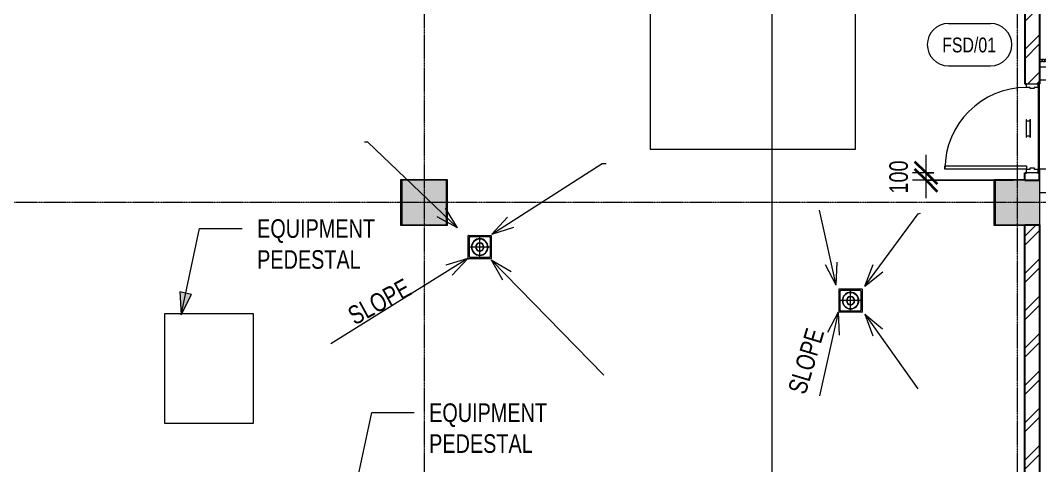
# Model space of a CAD drawing. Header units: millimetres. Extents: x -29259 to 87313, y -139821 to 46728.
# Drawn here: x 555 to 14301, y 1455 to 7453 of the extents above; entities that cross this region are included whole.
import ezdxf

# ---------------------------------------------------------------- set-up
doc = ezdxf.new("R2010")
doc.units = ezdxf.units.MM
for name, pattern in [('Grid Line', [22.225, 12.7, -3.175, 3.175, -3.175]), ('Overhead', [3.96875, 2.38125, -1.5875]), ('Overhead_2_', [3.96875, 2.38125, -1.5875])]:
    doc.linetypes.add(name, pattern=pattern)
for name, color, linetype, lineweight in [('A-ANNO-DIMS', 211, 'Continuous', 9), ('A-ANNO-DIMS-100', 211, 'Continuous', 9), ('A-DOOR', 31, 'Continuous', 9), ('A-DOOR-FRAM', 31, 'Continuous', 18), ('A-DOOR-IDEN', 31, 'Continuous', 9), ('A-FLOR', 192, 'Continuous', 9), ('A-FLOR-HRAL', 11, 'Continuous', 9), ('A-FLOR-HRAL-MBND', 5, 'Overhead_2_', 9), ('A-WALL', 113, 'Continuous', 18), ('A-WALL-PATT', 111, 'Continuous', 18), ('G-ANNO-SYMB', 111, 'Continuous', 9), ('G-ANNO-TEXT', 231, 'Continuous', 9), ('GF-PHE_dwg', 8, 'Continuous', 9), ('P-PROC-FLDR', 32, 'Continuous', 9), ('S-COLS', 52, 'Continuous', 18), ('S-GRID', 8, 'Continuous', 9), ('S-STRS', 31, 'Continuous', 9)]:
    doc.layers.add(name, color=color, linetype=linetype, lineweight=lineweight)
doc.styles.add('Century Gothic_1', font='GOTHIC.TTF', dxfattribs={"width": 0.8, "height": 250})
doc.styles.add('Century Gothic_3', font='GOTHIC.TTF', dxfattribs={"width": 0.8, "height": 200})
doc.dimstyles.new('Diagonal_-_2_5mm_Century_Gothic', dxfattribs={"dimscale": 304.8, "dimtxt": 261.042067, "dimasz": 0.984252, "dimexe": 0.787402, "dimexo": 0.492126, "dimgap": 0.574147, "dimtad": 1, "dimdec": 0, "dimzin": 0, "dimdsep": 46, "dimtxsty": 'Century Gothic_1', "dimblk1": 'OBLIQUE', "dimblk2": 'OBLIQUE', "dimsah": 1, "dimcen": 0.09, "dimdle": 0.787402, "dimazin": 0, "dimtfac": 1, "dimtdec": 4, "dimtix": 1, "dimtmove": 0, "dimatfit": 3, "dimfxl": 1, "dimtvp": 1, "dimtfill": 1, "dimtolj": 1, "dimtzin": 0, "dimarcsym": 2})
pattern_1 = [(45, (0, 0), (-251.447, 251.447), []), (45, (0, 381), (-251.447, 251.447), [])]

# ---------------------------------------------------------------- blocks, each defined once
blk = doc.blocks.new('Roaster Building_ST_RVT2022_detached_rvt-1-GROUND FLOOR PLAN')
at = {"layer": 'S-COLS', "lineweight": 5}
for points in [[(5700, 4700), (6300, 4700), (6300, 5300), (5700, 5300)], [(13700, 4700), (14300, 4700), (14300, 5300), (13700, 5300)]]:
    blk.add_hatch(color=8, dxfattribs=at).paths.add_polyline_path(points)
at = {"layer": 'A-FLOR', "color": 250}
for p, q in [((11818, 5720), (11818, 9169)), ((9047, 8809), (9047, 5720)), ((14288, 5400), (14288, 6600)), ((9047, 5720), (11818, 5720)), ((5688, 4688), (5688, 5312)), ((5688, 5312), (6312, 5312)), ((6312, 5312), (6312, 4688)), ((13688, 4688), (13688, 5312)), ((13688, 5312), (14100, 5312)), ((6312, 4688), (5688, 4688)), ((14100, 4688), (13688, 4688)), ((3699, 3501), (2499, 3501)), ((2499, 3501), (2499, 2026)), ((3699, 2026), (3699, 3501)), ((2499, 2026), (3699, 2026))]:
    blk.add_line(p, q, dxfattribs=at)
at = {"layer": 'S-COLS', "color": 250, "lineweight": 9}
for p, q in [((6300, 5300), (5700, 5300)), ((5700, 5300), (5700, 4700)), ((6300, 4700), (6300, 5300)), ((14300, 5300), (13700, 5300)), ((13700, 5300), (13700, 4700)), ((14300, 5300), (14300, 4700)), ((5700, 4700), (6300, 4700)), ((13700, 4700), (14300, 4700))]:
    blk.add_line(p, q, dxfattribs=at)
at = {"layer": 'S-STRS', "color": 250}
for p, q in [((14600, 6649), (14300, 6649)), ((14300, 5449), (14300, 6600)), ((14600, 5449), (14300, 5449))]:
    blk.add_line(p, q, dxfattribs=at)
blk = doc.blocks.new('Railing - Railing-1518367-GROUND FLOOR PLAN')
at = {"layer": 'A-FLOR-HRAL-MBND', "color": 250, "linetype": 'Overhead'}
for p, q in [((14300, 6922), (14300, 6927)), ((17380, 6927), (14300, 6927)), ((17375, 6922), (14300, 6922)), ((14300, 6897), (14300, 6902)), ((17355, 6902), (14300, 6902)), ((14300, 6897), (14300, 6902)), ((17355, 6902), (14300, 6902)), ((17350, 6897), (14300, 6897)), ((17350, 6897), (14300, 6897)), ((17350, 5499), (17350, 6897)), ((17350, 5499), (17350, 6897)), ((17355, 5499), (17355, 6902)), ((17355, 5499), (17355, 6902)), ((17375, 5499), (17375, 6922)), ((17380, 5499), (17380, 6927)), ((17355, 5499), (17350, 5499)), ((17355, 5499), (17350, 5499)), ((17380, 5499), (17375, 5499))]:
    blk.add_line(p, q, dxfattribs=at)
blk = doc.blocks.new('Roaster Building_ST_RVT2022 _SST__rvt-1-GROUND FLOOR PLAN')
at = {"layer": 'S-COLS', "lineweight": 5}
blk.add_hatch(color=8, dxfattribs=at).paths.add_polyline_path([(13700, 4700), (14300, 4700), (14300, 5300), (13700, 5300)])
at = {"layer": 'A-FLOR', "color": 250}
for p, q in [((17337, 6823), (14300, 6823)), ((14300, 5449), (14300, 5400)), ((14300, 5135), (16097, 5135))]:
    blk.add_line(p, q, dxfattribs=at)
at = {"layer": 'S-COLS', "color": 250, "lineweight": 9}
for p, q in [((14300, 5300), (13700, 5300)), ((13700, 5300), (13700, 4700)), ((14300, 5300), (14300, 4700)), ((13700, 4700), (14300, 4700))]:
    blk.add_line(p, q, dxfattribs=at)
at = {"layer": 'A-FLOR-HRAL', "color": 250, "lineweight": 9}
blk.add_blockref('Railing - Railing-1518367-GROUND FLOOR PLAN', (0, 0), dxfattribs=at)
blk = doc.blocks.new('LTTS_AT_AR_Door-Passage-Single-Flush - 1200 x 2100mm_FSD 01-919959-GROUND FLOOR PLAN')
at = {"layer": 'A-DOOR'}
for p, q in [((-120, -36.35), (-120, -30.35)), ((120, -30.35), (-120, -30.35)), ((-120, -36.35), (120, -36.35)), ((-120, -87.35), (-120, -81.35)), ((120, -81.35), (-120, -81.35)), ((-120, -87.35), (120, -87.35)), ((-100, -81.35), (-100, -36.35)), ((100, -81.35), (100, -36.35)), ((120, -36.35), (120, -30.35)), ((120, -87.35), (120, -81.35))]:
    blk.add_line(p, q, dxfattribs=at)
at = {"layer": 'A-DOOR', "lineweight": 18}
for p, q in [((505, -81.35), (550, -81.35)), ((505, -1181.35), (505, -81.35)), ((550, -81.35), (550, -1181.35)), ((550, -1181.35), (505, -1181.35))]:
    blk.add_line(p, q, dxfattribs=at)
at = {"layer": 'A-DOOR'}
blk.add_arc((550, -81.35), 1100, 180, 270, dxfattribs=at)
at = {"layer": 'A-DOOR-FRAM'}
for p, q in [((-600, 68.65), (-550, 68.65)), ((-600, -81.35), (-600, 68.65)), ((-550, 68.65), (-550, 19.4375)), ((-550, 19.4375), (-534.125, 19.4375)), ((-534.125, 19.4375), (-534.125, -31.5875)), ((534.125, 19.4375), (550, 19.4375)), ((534.125, -31.5875), (534.125, 19.4375)), ((550, 68.65), (600, 68.65)), ((550, 19.4375), (550, 68.65)), ((600, 68.65), (600, -81.35)), ((-550, -81.35), (-600, -81.35)), ((-550, -31.5875), (-550, -81.35)), ((-534.125, -31.5875), (-550, -31.5875)), ((550, -31.5875), (534.125, -31.5875)), ((550, -81.35), (550, -31.5875)), ((600, -81.35), (550, -81.35))]:
    blk.add_line(p, q, dxfattribs=at)
blk = doc.blocks.new('GF-PHE_dwg_A$C3713be6a-761153-GROUND FLOOR PLAN')
at = {"layer": 'P-PROC-FLDR'}
for p, q in [((854, 14375), (854, 14685)), ((856, 14687), (1163, 14687)), ((870, 14401), (870, 14659)), ((882, 14671), (1137, 14671)), ((1149, 14659), (1149, 14401)), ((1165, 14685), (1165, 14375)), ((1163, 14373), (856, 14373)), ((1137, 14389), (882, 14389))]:
    blk.add_line(p, q, dxfattribs=at)
at = {"layer": 'P-PROC-FLDR', "color": 55}
for p, q in [((1009, 14386), (1009, 14674)), ((1151, 14530), (867, 14530))]:
    blk.add_line(p, q, dxfattribs=at)
at = {"layer": 'P-PROC-FLDR'}
for centre, radius, start, end in [((856, 14685), 2.09, 90.4095, 180.2703), ((882, 14659), 12, 90.275, 180.2968), ((1010, 14531), 112, 90.2885, 180.2813), ((1010, 14530), 107, 90.2844, 180.2874), ((1010, 14530), 56.3, 90.2891, 180.2787), ((1010, 14530), 52.4, 90.29, 180.2775), ((1010, 14530), 52.4, 90.2913, 180.2848), ((1009, 14531), 112, 359.7157, 89.7125), ((1009, 14530), 107, 359.7157, 89.7146), ((1009, 14530), 56.3, 359.7187, 89.7135), ((1009, 14530), 52.4, 359.7188, 89.7094), ((1009, 14530), 52.4, 359.7161, 89.7121), ((1137, 14659), 12, 359.6899, 89.7007), ((1010, 14529), 112, 179.7171, 269.7111), ((1010, 14529), 107, 179.7113, 269.7169), ((1010, 14530), 56.3, 179.7156, 269.7126), ((1010, 14530), 52.4, 179.7219, 269.7063), ((1010, 14530), 52.4, 179.7146, 269.705), ((1009, 14530), 52.4, 270.2943, 0.2818), ((1009, 14529), 112, 270.288, 0.2858), ((1009, 14529), 107, 270.2841, 0.2856), ((1009, 14530), 56.3, 270.2848, 0.287), ((1009, 14530), 52.4, 270.2916, 0.2845), ((856, 14375), 2.08, 179.6907, 269.8457), ((882, 14401), 12, 179.7032, 269.725), ((1137, 14401), 12, 270.2952, 0.2954), ((1163, 14375), 2.08, 270.2939, 0.3861)]:
    blk.add_arc(centre, radius, start, end, dxfattribs=at)
for points in [[(854, 14685), (854, 14686), (855, 14687), (856, 14687)], [(1163, 14687), (1164, 14687), (1165, 14686), (1165, 14685)]]:
    blk.add_open_spline(points, degree=3, dxfattribs=at)
blk = doc.blocks.new('GF-PHE_dwg-761112-GROUND FLOOR PLAN')
at = {"color": 55, "lineweight": 9, "flags": 128}
blk.add_lwpolyline([(-7761, 17000), (-12091, 17000), (-12091, 12118)], dxfattribs=at)
for p in [(0, 0), (-6500, -2865), (-6350, -10130), (-1349, -10852)]:
    blk.add_blockref('GF-PHE_dwg_A$C3713be6a-761153-GROUND FLOOR PLAN', p)
blk = doc.blocks.new('M_Door Tag - M_Door Tag-1233-GROUND FLOOR PLAN')
at = {"layer": 'A-DOOR-IDEN'}
for p, q in [((-3.15, 2.71), (2.55, 2.71)), ((-3.15, -3), (2.55, -3))]:
    blk.add_line(p, q, dxfattribs=at)
for centre, start, end in [((-3.15, -0.15), 90, 270), ((2.55, -0.15), 270, 90)]:
    blk.add_arc(centre, 2.85, start, end, dxfattribs=at)
blk = doc.blocks.new('DIMBLOCK21-GROUND FLOOR PLAN')
at = {"layer": 'A-ANNO-DIMS-100', "transparency": 16777216}
for p, q in [((12769, 5060), (12769, 5640)), ((12875, 5400), (12529, 5400)), ((12769, 5400), (12875, 5400)), ((13950, 5300), (12529, 5300)), ((12769, 5300), (13950, 5300))]:
    blk.add_line(p, q, dxfattribs=at)
at = {"layer": 'A-ANNO-DIMS-100', "lineweight": 35, "transparency": 16777216}
for p, q in [((12769, 5400), (12619, 5550)), ((12769, 5300), (12619, 5450)), ((12769, 5400), (12919, 5250)), ((12769, 5300), (12919, 5150))]:
    blk.add_line(p, q, dxfattribs=at)
at = {"layer": 'A-ANNO-DIMS-100', "color": 0, "transparency": 16777216, "insert": (12274, 5120), "char_height": 250, "width": 551.92, "attachment_point": 1, "rotation": 90, "line_spacing_factor": 0.984502, "style": 'Century Gothic_1', "bg_fill": 3, "box_fill_scale": 1.25, "bg_fill_color": 256, "bg_fill_true_color": 13158600, "bg_fill_transparency": 0}
blk.add_mtext('100', dxfattribs=at)
blk = doc.blocks.new('_Oblique')
at = {"color": 0, "linetype": 'ByBlock', "lineweight": -2}
blk.add_line((-0.5, -0.5), (0.5, 0.5), dxfattribs=at)

msp = doc.modelspace()

# ---------------------------------------------------------------- hatches: boundary and pattern name
at = {"layer": 'A-WALL-PATT', "lineweight": 9}
h = msp.add_hatch(dxfattribs=at)
h.set_pattern_fill('FP_1', color=256, style=0, pattern_type=2)
h.set_pattern_definition(pattern_1)
h.paths.add_polyline_path([(14300, 5300), (14300, 5400), (14100, 5400), (14100, 5300), (14275, 5300)])
h.paths.add_polyline_path([(14100, 6600), (14300, 6600), (14300, 10699.9), (14100, 10699.9), (14100, 7507.6)])
h = msp.add_hatch(dxfattribs=at)
h.set_pattern_fill('FP_1', color=256, style=0, pattern_type=2)
h.set_pattern_definition(pattern_1)
h.paths.add_polyline_path([(14100, 400), (14300, 400), (14300, 4700), (14100, 4700), (14100, 518.9)])
at = {"layer": 'G-ANNO-TEXT'}
msp.add_hatch(color=250, dxfattribs=at).paths.add_polyline_path([(2722.7, 3485.4), (2864.3, 3761.8), (2707.2, 3795.6)])

# ---------------------------------------------------------------- linework, layer by layer
at = {"layer": 'A-WALL', "lineweight": 25}
for p, q in [((14100, 10699.9), (14100, 6600)), ((14300, 10699.9), (14300, 6600)), ((14100, 6600), (14125, 6600)), ((14275, 6600), (14300, 6600)), ((14100, 5300), (14100, 5400)), ((14100, 5400), (14125, 5400)), ((14275, 5400), (14300, 5400)), ((14300, 5300), (14300, 5400)), ((14100, 5300), (14300, 5300)), ((14100, 400), (14100, 4700)), ((14100, 4700), (14300, 4700)), ((14300, 4700), (14300, 400))]:
    msp.add_line(p, q, dxfattribs=at)
at = {"layer": 'G-ANNO-SYMB'}
msp.add_line((10688.4, 23930.8), (10688.4, -4977.7), dxfattribs=at)
at = {"layer": 'G-ANNO-TEXT', "color": 250}
for p, q in [((5243.2, 5810.7), (5197.4, 5810.7)), ((6449.4, 4659.3), (5243.2, 5810.7)), ((6914.1, 4572.1), (8402.5, 5523.4)), ((8402.5, 5523.4), (8455.4, 5523.4)), ((6449.4, 4659.3), (6287.9, 4924.6)), ((11331.9, 4894.7), (11331.4, 4894.7)), ((11558.8, 3887.2), (11331.9, 4894.7)), ((11944, 3874), (12664.6, 4846.2)), ((12664.6, 4846.2), (12695.9, 4856.8)), ((6449.4, 4659.3), (6176.9, 4808.3)), ((6914.1, 4572.1), (7123.6, 4801.4)), ((2722.7, 3485.4), (2972.9, 4648.9)), ((2972.9, 4648.9), (3544.8, 4648.9)), ((6914.1, 4572.1), (7210.2, 4665.9)), ((6590.3, 4245.9), (4741.6, 3096.6)), ((6590.3, 4245.9), (6293.1, 4155.8)), ((6590.3, 4245.9), (6378, 4019.2)), ((6906.2, 4228.8), (7173.2, 4070)), ((6906.2, 4228.8), (7058, 3957.8)), ((6906.2, 4228.8), (8422.5, 2672.7)), ((11558.8, 3887.2), (11414.5, 4162.2)), ((11558.8, 3887.2), (11571.3, 4197.5)), ((11944, 3874), (12058, 4162.9)), ((11944, 3874), (12187.2, 4067.2)), ((2864.3, 3761.8), (2707.2, 3795.6)), ((2707.2, 3795.6), (2722.7, 3485.4)), ((2722.7, 3485.4), (2864.3, 3761.8)), ((11585.2, 3521.7), (11331.9, 2393.4)), ((11585.2, 3521.7), (11441, 3246.6)), ((11585.2, 3521.7), (11597.9, 3211.4)), ((11944, 3495.4), (12183.4, 3297.6)), ((11944, 3495.4), (12052.5, 3204.4)), ((11944, 3495.4), (12659.1, 2491.1)), ((5042.7, 1004.7), (5292.9, 2168.2)), ((5292.9, 2168.2), (5864.8, 2168.2))]:
    msp.add_line(p, q, dxfattribs=at)
at = {"layer": 'S-GRID', "linetype": 'Grid Line'}
for p, q in [((6000, 24634.6), (6000, -4394.5)), ((14000, 24634.6), (14000, -4394.5)), ((20446.6, 5000), (-8606.7, 5000))]:
    msp.add_line(p, q, dxfattribs=at)

# ---------------------------------------------------------------- block references
at = {"lineweight": 5}
for name in ['Roaster Building_ST_RVT2022_detached_rvt-1-GROUND FLOOR PLAN', 'Roaster Building_ST_RVT2022 _SST__rvt-1-GROUND FLOOR PLAN']:
    msp.add_blockref(name, (0, 0), dxfattribs=at)
at = {"layer": 'A-DOOR', "rotation": 269.9999999999999}
msp.add_blockref('LTTS_AT_AR_Door-Passage-Single-Flush - 1200 x 2100mm_FSD 01-919959-GROUND FLOOR PLAN', (14206.3, 6000), dxfattribs=at)
at = {"layer": 'A-DOOR-IDEN', "xscale": 99.99999999999993, "yscale": 99.99999999999993, "zscale": 99.99999999999993}
msp.add_blockref('M_Door Tag - M_Door Tag-1233-GROUND FLOOR PLAN', (13385.9, 7141.9), dxfattribs=at)
at = {"layer": 'GF-PHE_dwg', "color": 32}
msp.add_blockref('GF-PHE_dwg-761112-GROUND FLOOR PLAN', (12091, 0), dxfattribs=at)

# ---------------------------------------------------------------- texts
at = {"layer": 'A-DOOR-IDEN', "insert": (12987.6, 7222.5), "char_height": 200, "width": 904.303, "attachment_point": 1, "style": 'Century Gothic_3'}
msp.add_mtext('FSD/01', dxfattribs=at)
at = {"layer": 'G-ANNO-TEXT', "color": 7, "char_height": 250, "attachment_point": 1, "style": 'Century Gothic_1'}
for s, insert, width in [('EQUIPMENT ', (3748, 4773.9), 1975.358), ('PEDESTAL', (3748, 4357.2), 1507.172), ('EQUIPMENT ', (6068, 2293.2), 1975.358), ('PEDESTAL', (6068, 1876.5), 1507.172)]:
    msp.add_mtext(s, dxfattribs=dict(at, insert=insert, width=width))
at = {"layer": 'G-ANNO-TEXT', "color": 7, "char_height": 250, "width": 1090.295, "attachment_point": 1, "style": 'Century Gothic_1'}
for insert, rotation in [((4944.5, 3560.3), 28.63031), ((10903.6, 2472.8), 73.32102)]:
    msp.add_mtext('SLOPE ', dxfattribs=dict(at, insert=insert, rotation=rotation))

# ---------------------------------------------------------------- next in the draw order: dimensions: what is measured, and where the dimension line sits
at = {"layer": 'A-ANNO-DIMS'}
dim = msp.add_linear_dim(base=(12769.4, 5400), p1=(14100, 5300), p2=(13025, 5400), angle=90, dimstyle='Diagonal_-_2_5mm_Century_Gothic', override={"dimpost": '<>', "dimfxl": 1079.641144}, dxfattribs=at)
dim.commit()
dim.dimension.update_dxf_attribs({"geometry": 'DIMBLOCK21-GROUND FLOOR PLAN', "text_midpoint": (12463.1, 5350)})

doc.saveas('drawing.dxf')
